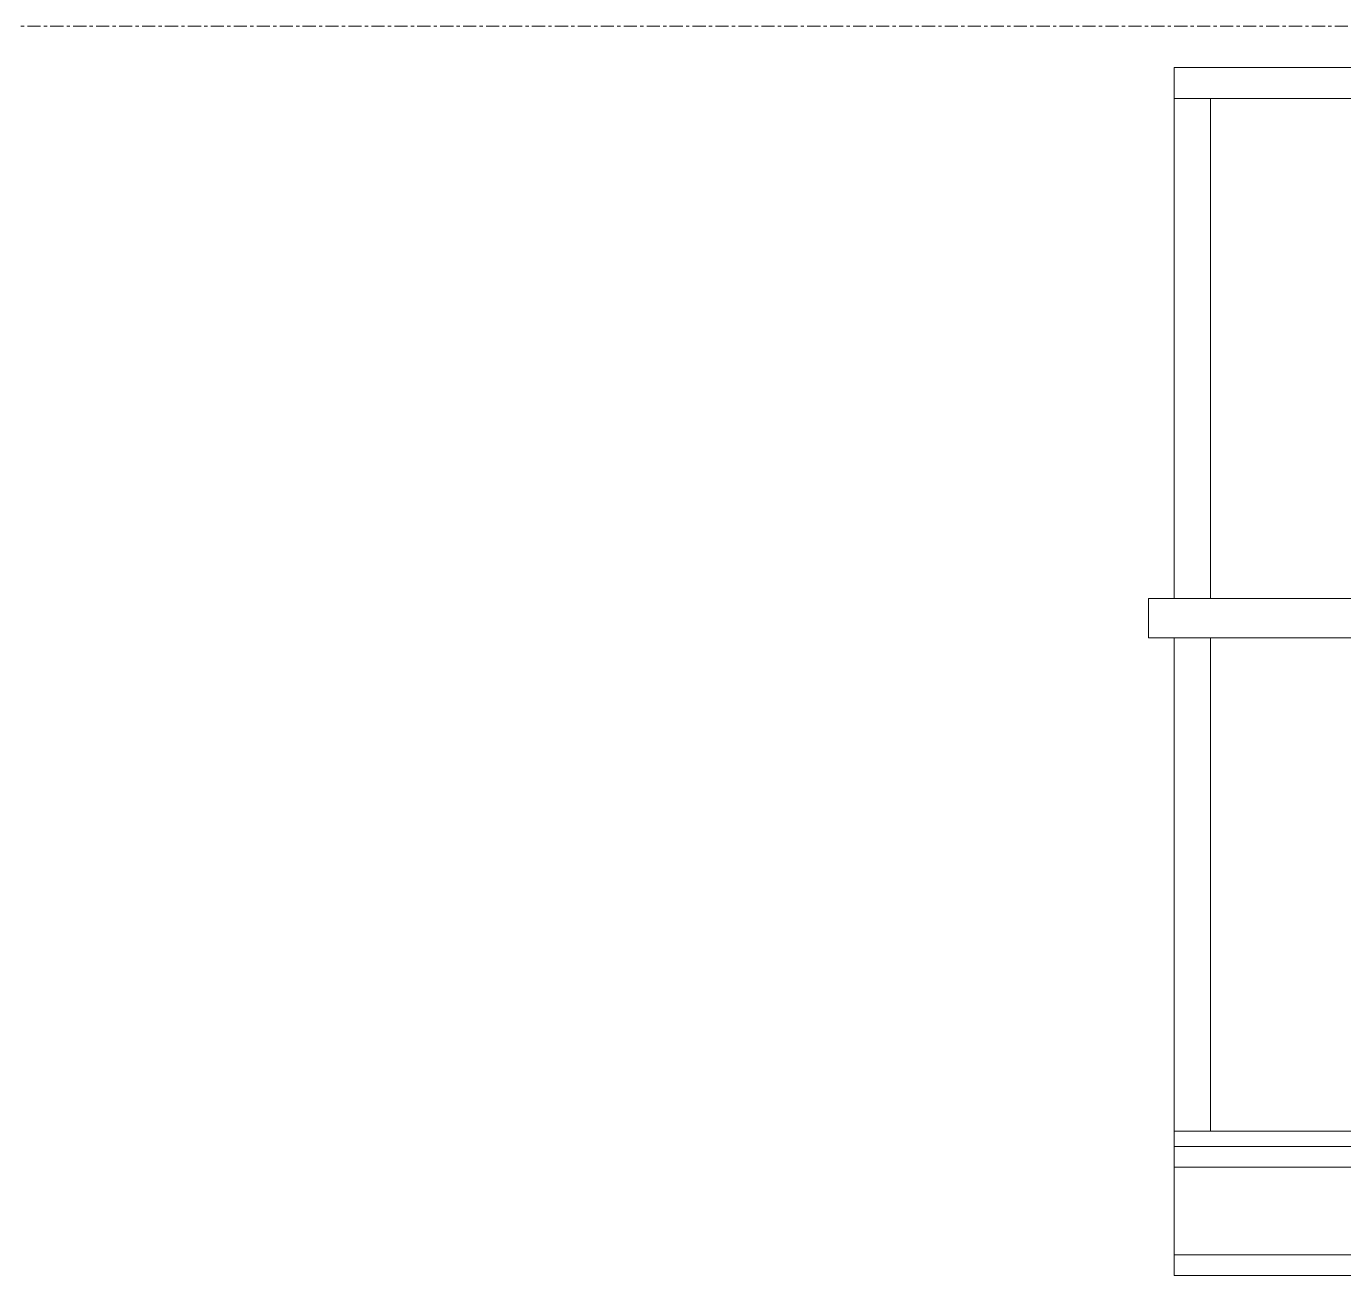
# Model space of a CAD drawing. Header units: inches. Extents: x 22 to 382261, y 22 to 371281.
# Drawn here: x 178698 to 179975, y 147031 to 148241 of the extents above; entities that cross this region are included whole.
import ezdxf

# ---------------------------------------------------------------- set-up
doc = ezdxf.new("R2010")
doc.units = ezdxf.units.IN
doc.header["$MEASUREMENT"] = 0
doc.linetypes.add('Grid Line 1_2_', pattern=[22.225, 12.7, -3.175, 3.175, -3.175])
doc.layers.add('A-FLOR-LEVL', color=51, linetype='Continuous', lineweight=9)
doc.layers.add('P-PIPE', color=3, linetype='Continuous', lineweight=9)

# ---------------------------------------------------------------- blocks, each defined once
blk = doc.blocks.new('96M_High_Galvanize_Water_Tank_Frame_22788 - 96M_High_Galvanize_Water_Tank_Frame_22788-498790-Approach Elevation')
at = {"layer": 'P-PIPE'}
for p, q in [((9569.3, 7910), (11216.8, 7910)), ((9569.3, 7880), (9569.3, 7910)), ((9569.3, 7880), (9604.3, 7880)), ((9569.3, 7396), (9569.3, 7880)), ((9604.3, 7396), (9604.3, 7880)), ((11216.8, 7880), (9604.3, 7880)), ((9544.3, 7395.7), (11216.8, 7395.7)), ((9544.3, 7357.7), (9544.3, 7395.7)), ((11216.8, 7357.7), (9544.3, 7357.7)), ((9569.3, 6880), (9569.3, 7357.7)), ((9604.3, 6880), (9604.3, 7357.7)), ((9569.3, 6880), (11216.8, 6880)), ((9569.3, 6865), (9569.3, 6880)), ((9604.3, 6880), (9569.3, 6880)), ((9569.3, 6845), (9569.3, 6865)), ((9569.3, 6865), (11216.8, 6865)), ((11216.8, 6865), (9569.3, 6865)), ((9569.3, 6760), (9569.3, 6845)), ((9569.3, 6845), (11216.8, 6845)), ((9569.3, 6740), (9569.3, 6760)), ((11216.8, 6760), (9569.3, 6760)), ((9569.3, 6740), (11216.8, 6740))]:
    blk.add_line(p, q, dxfattribs=at)

msp = doc.modelspace()

# ---------------------------------------------------------------- linework, layer by layer
at = {"layer": 'A-FLOR-LEVL', "linetype": 'Grid Line 1_2_'}
msp.add_line((151584.8, 148240.7), (181982.2, 148240.7), dxfattribs=at)

# ---------------------------------------------------------------- block references
at = {"layer": 'P-PIPE'}
msp.add_blockref('96M_High_Galvanize_Water_Tank_Frame_22788 - 96M_High_Galvanize_Water_Tank_Frame_22788-498790-Approach Elevation', (170241.2, 140290.7), dxfattribs=at)

doc.saveas('drawing.dxf')
